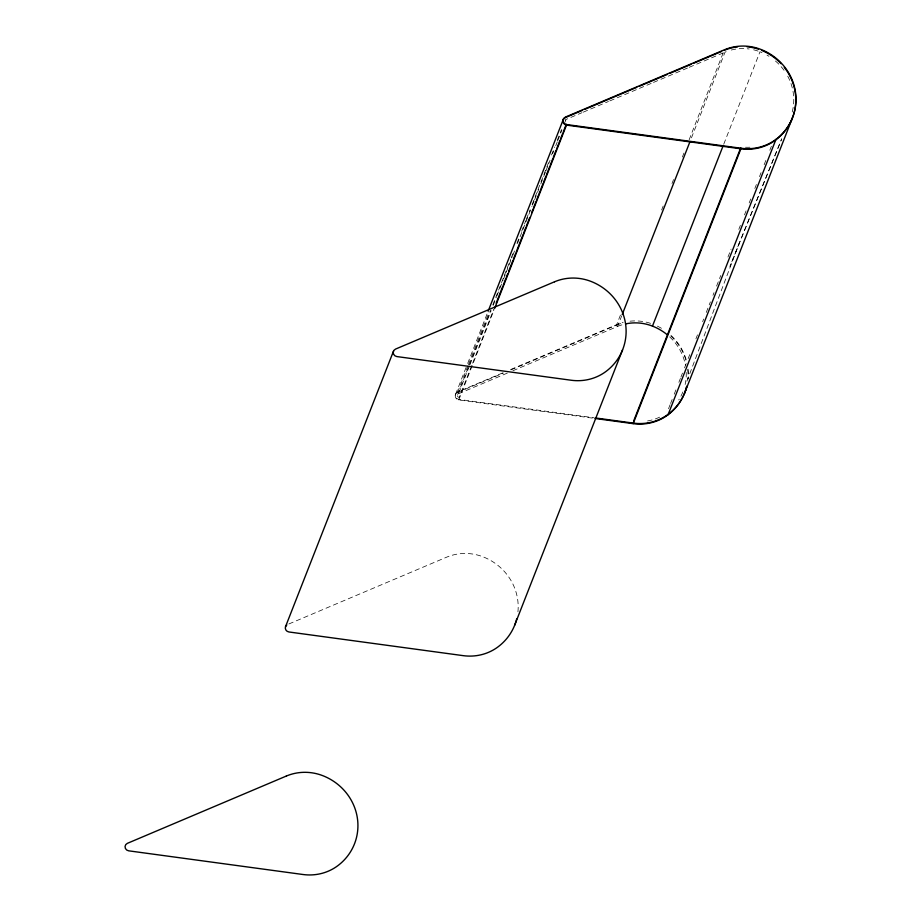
<?xml version="1.0" encoding="UTF-8"?>
<svg xmlns="http://www.w3.org/2000/svg" width="921" height="921" viewBox="0 0 921 921"><rect width="100%" height="100%" fill="white"/><g stroke="black" fill="none" stroke-linecap="round" stroke-linejoin="round"><path stroke-width="0.69" stroke-dasharray="4.61 3.45" d="M686.905 381.259L739.77 241.866L781.733 138.818L729.962 266.422L739.77 241.866M455.63 394.165L467.154 364.751M467.684 363.415L487.589 312.61M592.295 418.099L458.773 399.967A4.075 3.891 21.4 0 1 457.495 392.496L467.88 366.005M468.398 364.681L489.155 311.724M457.633 394.579L490.709 310.239M492.804 304.886L498.054 291.497M498.583 290.161L503.833 276.772M504.351 275.437L510.648 259.365M511.178 258.03L513.791 251.341M516.946 243.317L519.041 237.963M521.654 231.286L525.845 220.58M526.375 219.244L530.036 209.884M532.131 204.531L549.423 160.392M551.518 155.039L554.661 147.015M557.274 140.326L561.465 129.631M471.69 365.637L459.211 397.481A2.038 1.946 21.4 0 1 458.566 393.739L469.422 366.04M469.94 364.728L491.135 310.653M493.196 305.381L496.304 297.471M496.81 296.148L498.883 290.875M499.919 288.238L503.016 280.329M503.534 279.005L505.606 273.733M506.124 272.409L512.318 256.591M512.836 255.267L515.426 248.67M517.487 243.397L519.041 239.437M520.077 236.801L531.958 206.477M532.476 205.153L534.03 201.192M534.548 199.88L538.681 189.323M540.742 184.05L545.393 172.181M545.911 170.869L550.044 160.312M552.635 153.726L553.671 151.079M555.731 145.806L557.286 141.857M557.804 140.533L561.937 129.988M565.034 122.067L566.07 119.431L581.968 112.707M472.646 363.196L493.76 309.306M458.773 399.967L494.128 309.744M510.902 369.885L616.471 325.194L620.627 314.602M661.623 210L663.178 206.028M671.996 183.521L673.55 179.549M682.38 157.042L683.935 153.07M689.127 139.819L723.365 52.439M512.893 370.749L617.554 326.448L621.687 315.891M691.452 137.862L725.046 52.14A45.451 43.483 21.4 0 1 727.06 51.346M723.791 144.102L759.975 51.795A52.221 49.964 21.4 0 1 763.014 53.084M668.531 408.717L670.074 404.756M670.592 403.444L672.146 399.484M674.218 394.211L676.797 387.614M678.869 382.342L680.412 378.381M680.93 377.069L682.484 373.109M684.545 367.836L687.135 361.239M688.171 358.603L689.714 354.643M695.919 338.824L697.473 334.864M702.642 321.682L703.667 319.046M706.257 312.449L710.39 301.892M712.981 295.307L714.005 292.659M716.596 286.074L720.729 275.517M727.958 257.063L731.067 249.142M738.815 229.364L740.369 225.403M744.502 214.858L746.056 210.897M749.153 202.988L750.707 199.028M754.84 188.483L756.383 184.522M759.491 176.613L761.045 172.653M764.142 164.744L766.721 158.147M769.829 150.238L771.372 146.278M583.292 112.143L608.47 101.483M609.794 100.93L652.183 82.982M653.507 82.418L687.952 67.843M689.276 67.279L725.046 52.14M502.762 372.867L457.714 391.943A4.075 3.891 21.4 0 0 458.98 399.415L593.872 417.743M510.706 369.505L616.69 324.641A47.489 45.44 21.4 0 1 623.172 322.442M457.495 392.496L503.453 373.04M458.566 393.739L507.586 372.993M288.86 623.966L446.593 557.193A47.489 45.44 21.4 0 1 483.076 556.837A54.247 51.91 21.4 0 1 517.936 611.82M617.554 326.448A45.451 43.483 21.4 0 1 623.747 324.342M731.251 50.033A45.451 43.483 21.4 0 1 749.164 48.986M753.608 49.815A45.451 43.483 21.4 0 1 759.975 51.795M565.218 120.121A2.038 1.946 21.4 0 1 565.54 119.765M659.609 417.155A45.451 43.483 21.4 0 1 644.654 421.346M749.924 147.222A45.451 43.483 21.4 0 1 745.48 147.245M682.841 391.978A52.221 49.964 21.4 0 1 678.765 399.933M669.671 336.867A52.221 49.964 21.4 0 1 685.397 365.015M686.226 372.452A52.221 49.964 21.4 0 1 685.143 384.506M767.009 55.133A52.221 49.964 21.4 0 1 768.954 56.285M775.447 61.016A52.221 49.964 21.4 0 1 784.082 70.364M787.731 76.19A52.221 49.964 21.4 0 1 791.484 114.515M657.387 326.126A54.247 51.91 21.4 0 1 661.508 328.337M671.052 335.474A54.247 51.91 21.4 0 1 686.928 362.54M688.022 369.091A54.247 51.91 21.4 0 1 688.033 379.268M630.068 321.187A47.489 45.44 21.4 0 1 651.009 323.501M616.471 325.194A47.489 45.44 21.4 0 1 622.953 322.995M670.833 336.027A54.247 51.91 21.4 0 1 686.709 363.093M687.803 369.643A54.247 51.91 21.4 0 1 687.918 378.681"/><path stroke-width="1.38" d="M595.024 418.479L633.176 423.66A47.489 45.44 21.4 0 0 668.036 414.784L775.966 139.37A54.247 51.91 21.4 0 0 795.295 90.949A54.247 51.91 21.4 0 0 760.896 49.423A47.489 45.44 21.4 0 0 724.413 49.792L565.425 117.082A4.075 3.891 21.4 0 0 566.703 124.565L494.646 308.42M285.487 626.764L393.532 351.051M488.118 311.275L563.56 118.751M496.166 303.182L502.878 286.04M503.361 284.819L505.756 278.695M506.239 277.474L507.678 273.802M508.645 271.35L512.962 260.321M513.434 259.1L515.841 252.976M516.324 251.755L523.036 234.613M523.519 233.381L525.914 227.257M526.398 226.036L529.759 217.46M531.67 212.567L533.121 208.894M533.593 207.674L535.999 201.549M536.471 200.318L539.833 191.752M540.316 190.52L543.194 183.175M543.678 181.955L546.072 175.83M546.556 174.61L549.906 166.033M550.39 164.813L552.796 158.688M553.268 157.456L556.146 150.111M556.629 148.891L559.991 140.314M560.475 139.094L562.869 132.969M563.353 131.749L566.231 124.393M622.205 314.579L689.91 141.811M514.632 625.29L622.561 349.876M625.912 323.835A45.451 43.483 21.4 0 1 652.471 326.103L723.273 145.426M633.602 421.162L740.622 148.085M633.176 423.66L741.106 148.246A47.489 45.44 21.4 0 0 775.966 139.37M684.522 393.29L792.451 117.876M565.218 117.635L582.44 110.347M585.088 109.219L636.756 87.345M639.404 86.229L667.23 74.451M669.878 73.335L691.072 64.355M693.72 63.238L721.546 51.461M566.703 124.565L741.106 148.246M595.242 417.927L633.383 423.107A47.489 45.44 21.4 0 0 668.255 414.231A54.247 51.91 21.4 0 0 686.859 386.095M286.811 624.956A4.075 3.891 21.4 0 0 288.883 631.967L463.286 655.66A47.489 45.44 21.4 0 0 498.146 646.784A54.247 51.91 21.4 0 0 516.762 618.647M652.471 326.103A52.221 49.964 21.4 0 1 667.057 334.588M564.941 117.761A4.075 3.891 21.4 0 0 566.484 125.106L740.887 148.799A47.489 45.44 21.4 0 0 775.747 139.923A54.247 51.91 21.4 0 0 784.278 67.348M761.736 50.402A54.247 51.91 21.4 0 1 781.123 63.71M724.194 50.333A47.489 45.44 21.4 0 1 737.56 46.879M747.035 46.787A47.489 45.44 21.4 0 1 758.513 49.193M686.64 386.647A54.247 51.91 21.4 0 1 668.036 414.784M554.523 281.791L395.546 349.082A4.075 3.891 21.4 0 0 396.813 356.565L571.216 380.246A47.489 45.44 21.4 0 0 606.087 371.382A54.247 51.91 21.4 0 0 625.417 322.949A54.247 51.91 21.4 0 0 591.017 281.423A47.489 45.44 21.4 0 0 554.523 281.791M286.339 776.046L127.363 843.348A4.075 3.891 21.4 0 0 128.629 850.82L303.032 874.513A47.489 45.44 21.4 0 0 337.892 865.636A54.247 51.91 21.4 0 0 357.233 817.215A54.247 51.91 21.4 0 0 322.822 775.689A47.489 45.44 21.4 0 0 286.339 776.046"/></g></svg>
